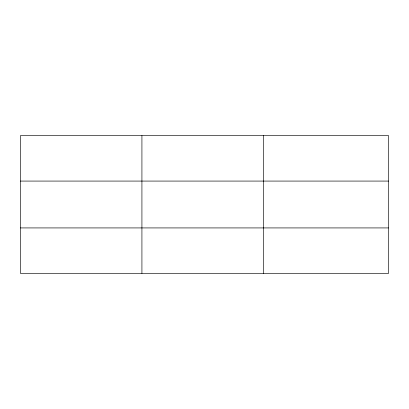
<?xml version="1.0" encoding="UTF-8"?>
<svg xmlns="http://www.w3.org/2000/svg" width="409" height="409" viewBox="0 0 409 409"><rect width="100%" height="100%" fill="white"/><g stroke="black" fill="none" stroke-linecap="round" stroke-linejoin="round"><path stroke-width="0.61" d="M141.923 135.599L141.923 273.401M263.396 135.599L263.396 273.401M388.55 227.925L388.55 273.401L20.45 273.401L20.45 135.599L388.55 135.599L388.55 227.925L20.45 227.925M20.45 181.075L388.55 181.075"/></g></svg>
